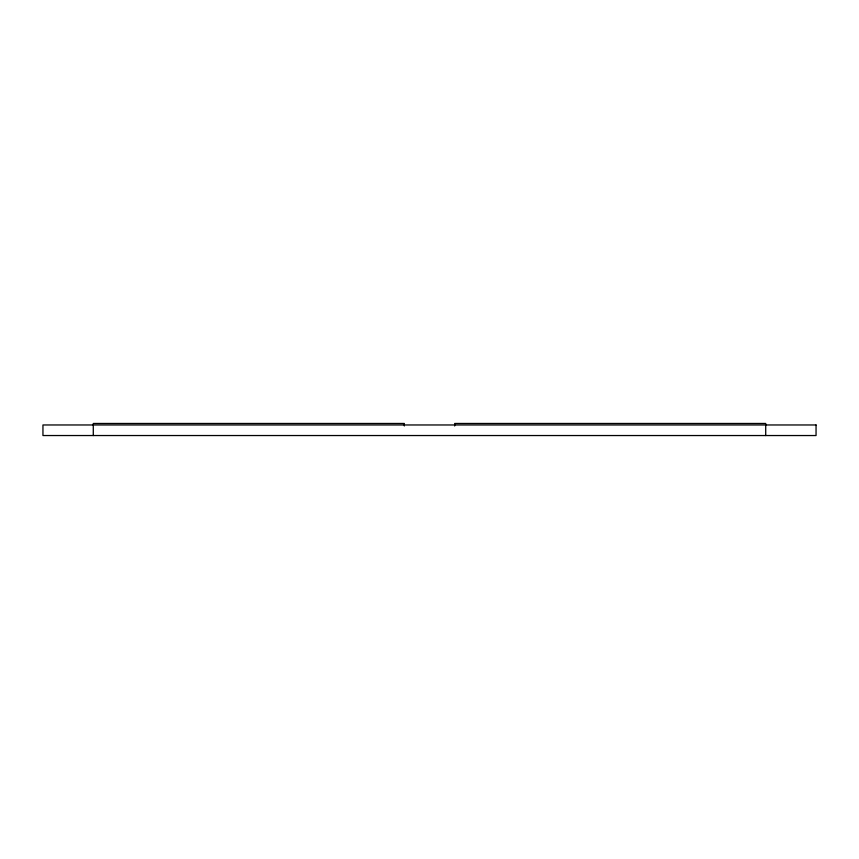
<?xml version="1.0" encoding="UTF-8"?>
<svg xmlns="http://www.w3.org/2000/svg" width="859" height="859" viewBox="0 0 859 859"><rect width="100%" height="100%" fill="white"/><g stroke="black" fill="none" stroke-linecap="round" stroke-linejoin="round"><path stroke-width="1.29" d="M765.713 435.534L765.713 423.466L454.669 423.466L454.669 425.978M404.331 425.978L404.331 423.466L93.277 423.466L93.287 435.534M816.05 424.969L42.95 424.969L42.95 435.534L816.05 435.545L816.05 424.969"/></g></svg>
